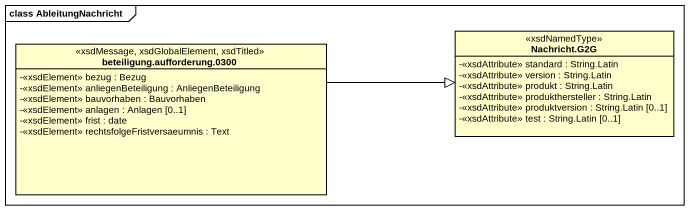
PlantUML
@startuml
mainframe class AbleitungNachricht
hide circle
hide empty members
skinparam classAttributeIconSize 0
class "Nachricht.G2G" as Nachricht_G2G <<xsdNamedType>> {
  -<<xsdAttribute>> standard : String.Latin
  -<<xsdAttribute>> version : String.Latin
  -<<xsdAttribute>> produkt : String.Latin
  -<<xsdAttribute>> produkthersteller : String.Latin
  -<<xsdAttribute>> produktversion : String.Latin [0..1]
  -<<xsdAttribute>> test : String.Latin [0..1]
}
class "beteiligung.aufforderung.0300" as beteiligung_aufforderung <<xsdMessage, xsdGlobalElement, xsdTitled>> {
  -<<xsdElement>> bezug : Bezug
  -<<xsdElement>> anliegenBeteiligung : AnliegenBeteiligung
  -<<xsdElement>> bauvorhaben : Bauvorhaben
  -<<xsdElement>> anlagen : Anlagen [0..1]
  -<<xsdElement>> frist : date
  -<<xsdElement>> rechtsfolgeFristversaeumnis : Text
}
beteiligung_aufforderung -right-|> Nachricht_G2G
@enduml
